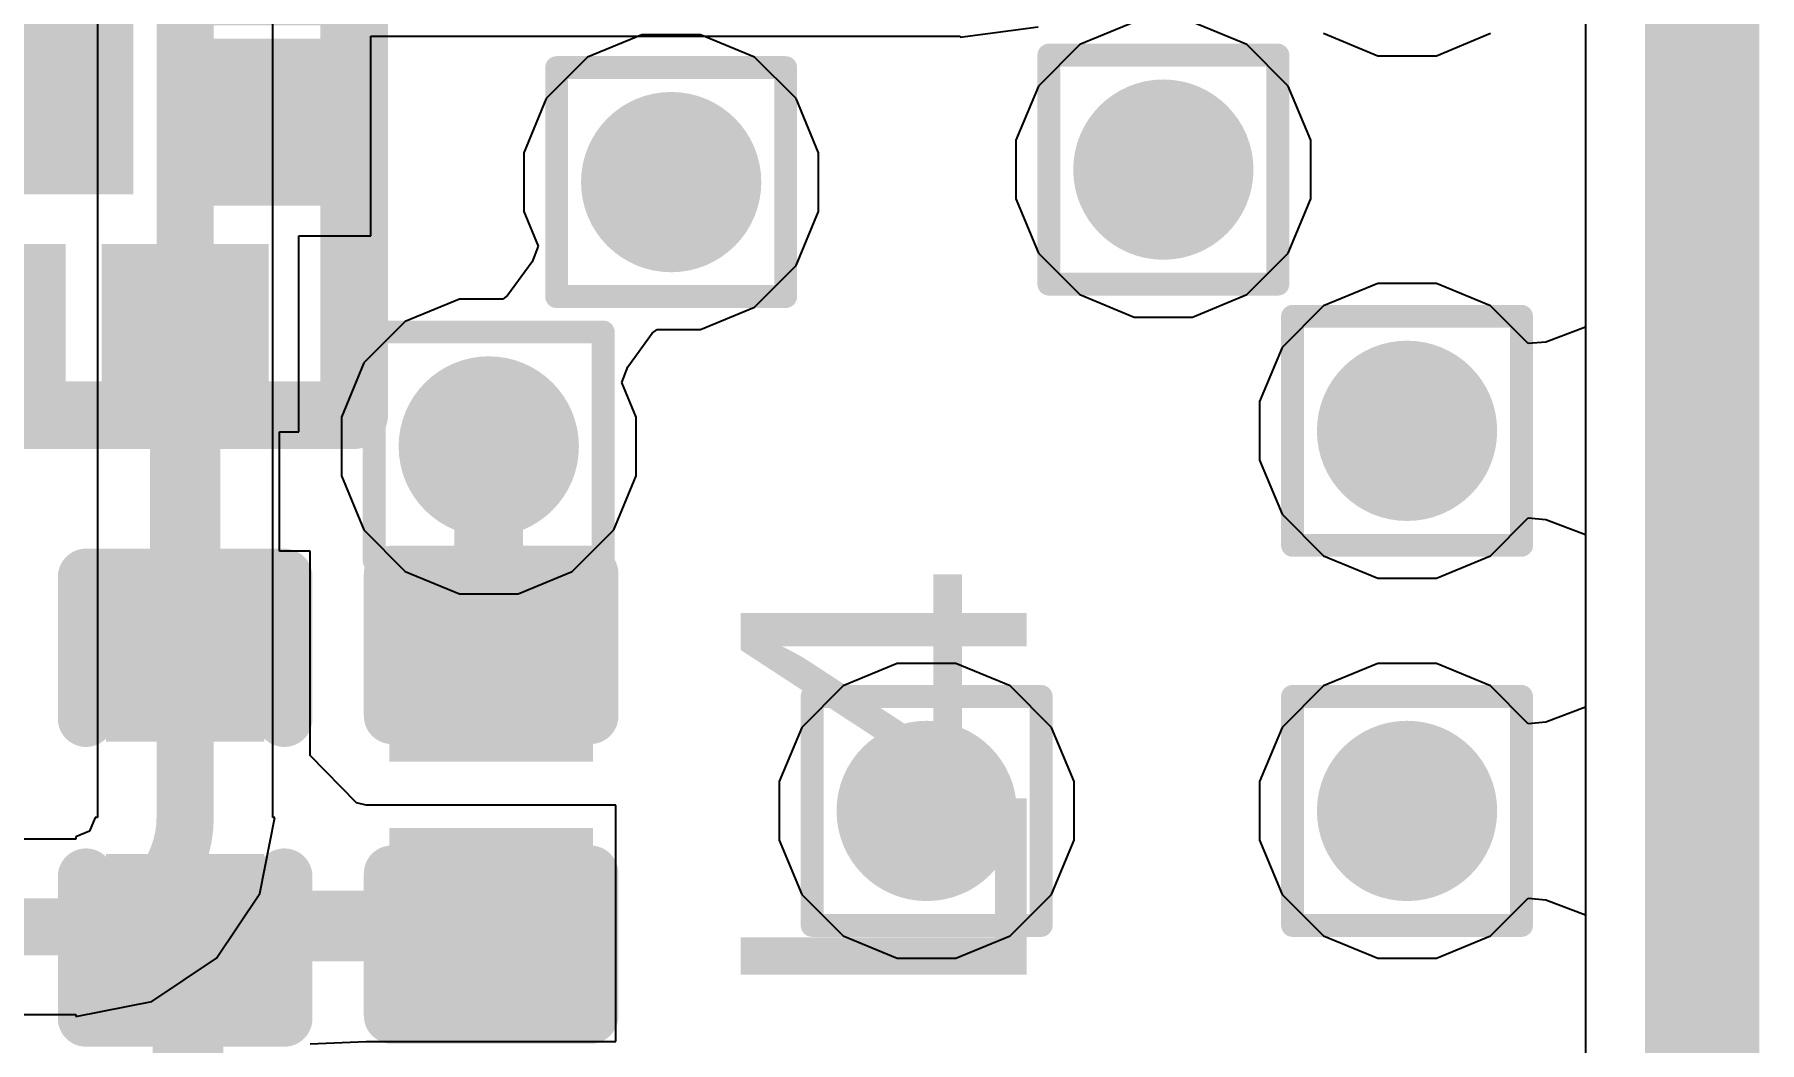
# Model space of a CAD drawing. Header units: inches. Extents: x -12 to 5355, y -7 to 5366.
# Drawn here: x 31.428 to 35.255, y 56.818 to 59.055 of the extents above; entities that cross this region are included whole.
import ezdxf

# ---------------------------------------------------------------- set-up
doc = ezdxf.new("R2010")
doc.units = ezdxf.units.IN
for name, color, linetype in [('Board Outline', 216, 'Continuous'), ('BOTTOM LAYER', 5, 'Continuous'), ('Drill Drawing', 1, 'Continuous'), ('GROUND1', 16, 'Continuous'), ('GROUND2', 156, 'Continuous'), ('POWER', 76, 'Continuous'), ('SIGNAL', 90, 'Continuous'), ('TOP LAYER', 1, 'Continuous'), ('Top Overlay', 2, 'Continuous'), ('Top Paste', 8, 'Continuous'), ('Top Solder', 216, 'Continuous'), ('Via Holes', 16, 'Continuous')]:
    doc.layers.add(name, color=color, linetype=linetype)
doc.styles.add('Arial', font='', dxfattribs={"height": 0.2})
doc.styles.get('Arial').set_extended_font_data('Arial')

# ---------------------------------------------------------------- blocks, each defined once
blk = doc.blocks.new('UFQFN40P200X200X65_HS_15N_86')
at = {"layer": 'TOP LAYER'}
for points in [[(-0.5249, 0.9599), (-0.2749, 0.9599), (-0.2749, 0.7299), (-0.5249, 0.7299)], [(-0.1249, 0.9599), (0.1251, 0.9599), (0.1251, 0.7299), (-0.1249, 0.7299)], [(0.2751, 0.9599), (0.5251, 0.9599), (0.5251, 0.7299), (0.2751, 0.7299)], [(-0.7299, 0.7999), (-0.7299, 0.5499), (-0.9599, 0.5499), (-0.9599, 0.7999)], [(0.9601, 0.7999), (0.9601, 0.5499), (0.7301, 0.5499), (0.7301, 0.7999)], [(-0.4999, 0.4999), (0.5001, 0.4999), (0.5001, -0.5001), (-0.4999, -0.5001)], [(-0.7299, 0.3499), (-0.7299, 0.0999), (-0.9599, 0.0999), (-0.9599, 0.3499)], [(0.9601, 0.3499), (0.9601, 0.0999), (0.7301, 0.0999), (0.7301, 0.3499)], [(-0.7299, -0.1001), (-0.7299, -0.3501), (-0.9599, -0.3501), (-0.9599, -0.1001)], [(0.9601, -0.1001), (0.9601, -0.3501), (0.7301, -0.3501), (0.7301, -0.1001)], [(-0.7299, -0.5501), (-0.7299, -0.8001), (-0.9599, -0.8001), (-0.9599, -0.5501)], [(0.9601, -0.5501), (0.9601, -0.8001), (0.7301, -0.8001), (0.7301, -0.5501)], [(-0.5249, -0.7301), (-0.2749, -0.7301), (-0.2749, -0.9601), (-0.5249, -0.9601)], [(-0.1249, -0.7301), (0.1251, -0.7301), (0.1251, -0.9601), (-0.1249, -0.9601)], [(0.2751, -0.7301), (0.5251, -0.7301), (0.5251, -0.9601), (0.2751, -0.9601)]]:
    blk.add_hatch(color=1, dxfattribs=at).paths.add_polyline_path(points)
at = {"layer": 'Top Paste'}
h = blk.add_hatch(color=8, dxfattribs=at)
edge = h.paths.add_edge_path()
edge.add_arc((-0.3899, 0.8449), 0.115, 270, 450)
edge.add_line((-0.3899, 0.9599), (-0.4099, 0.9599))
edge.add_arc((-0.4099, 0.8449), 0.115, 90, 270)
edge.add_line((-0.4099, 0.7299), (-0.3899, 0.7299))
h = blk.add_hatch(color=8, dxfattribs=at)
edge = h.paths.add_edge_path()
edge.add_arc((0.0101, 0.8449), 0.115, 270, 450)
edge.add_line((0.0101, 0.9599), (-0.0099, 0.9599))
edge.add_arc((-0.0099, 0.8449), 0.115, 90, 270)
edge.add_line((-0.0099, 0.7299), (0.0101, 0.7299))
h = blk.add_hatch(color=8, dxfattribs=at)
edge = h.paths.add_edge_path()
edge.add_arc((0.4101, 0.8449), 0.115, 270, 450)
edge.add_line((0.4101, 0.9599), (0.3901, 0.9599))
edge.add_arc((0.3901, 0.8449), 0.115, 90, 270)
edge.add_line((0.3901, 0.7299), (0.4101, 0.7299))
h = blk.add_hatch(color=8, dxfattribs=at)
edge = h.paths.add_edge_path()
edge.add_arc((-0.8449, 0.6649), 0.115, 180, 360)
edge.add_line((-0.7299, 0.6649), (-0.7299, 0.6849))
edge.add_arc((-0.8449, 0.6849), 0.115, 0, 180)
edge.add_line((-0.9599, 0.6849), (-0.9599, 0.6649))
h = blk.add_hatch(color=8, dxfattribs=at)
edge = h.paths.add_edge_path()
edge.add_arc((0.8451, 0.6649), 0.115, 180, 360)
edge.add_line((0.9601, 0.6649), (0.9601, 0.6849))
edge.add_arc((0.8451, 0.6849), 0.115, 0, 180)
edge.add_line((0.7301, 0.6849), (0.7301, 0.6649))
h = blk.add_hatch(color=8, dxfattribs=at)
edge = h.paths.add_edge_path()
edge.add_arc((0.2125, -0.2125), 0.2125, 270, 360)
edge.add_line((0.425, -0.2125), (0.425, 0.2125))
edge.add_arc((0.2125, 0.2125), 0.2125, 0, 90)
edge.add_line((0.2125, 0.425), (-0.2125, 0.425))
edge.add_arc((-0.2125, 0.2125), 0.2125, 90, 180)
edge.add_line((-0.425, 0.2125), (-0.425, -0.2125))
edge.add_arc((-0.2125, -0.2125), 0.2125, 180, 270)
edge.add_line((-0.2125, -0.425), (0.2125, -0.425))
h = blk.add_hatch(color=8, dxfattribs=at)
edge = h.paths.add_edge_path()
edge.add_arc((-0.8449, 0.2149), 0.115, 180, 360)
edge.add_line((-0.7299, 0.2149), (-0.7299, 0.2349))
edge.add_arc((-0.8449, 0.2349), 0.115, 0, 180)
edge.add_line((-0.9599, 0.2349), (-0.9599, 0.2149))
h = blk.add_hatch(color=8, dxfattribs=at)
edge = h.paths.add_edge_path()
edge.add_arc((0.8451, 0.2149), 0.115, 180, 360)
edge.add_line((0.9601, 0.2149), (0.9601, 0.2349))
edge.add_arc((0.8451, 0.2349), 0.115, 0, 180)
edge.add_line((0.7301, 0.2349), (0.7301, 0.2149))
h = blk.add_hatch(color=8, dxfattribs=at)
edge = h.paths.add_edge_path()
edge.add_arc((-0.8449, -0.2351), 0.115, 180, 360)
edge.add_line((-0.7299, -0.2351), (-0.7299, -0.2151))
edge.add_arc((-0.8449, -0.2151), 0.115, 0, 180)
edge.add_line((-0.9599, -0.2151), (-0.9599, -0.2351))
h = blk.add_hatch(color=8, dxfattribs=at)
edge = h.paths.add_edge_path()
edge.add_arc((0.8451, -0.2351), 0.115, 180, 360)
edge.add_line((0.9601, -0.2351), (0.9601, -0.2151))
edge.add_arc((0.8451, -0.2151), 0.115, 0, 180)
edge.add_line((0.7301, -0.2151), (0.7301, -0.2351))
h = blk.add_hatch(color=8, dxfattribs=at)
edge = h.paths.add_edge_path()
edge.add_arc((-0.8449, -0.6851), 0.115, 180, 360)
edge.add_line((-0.7299, -0.6851), (-0.7299, -0.6651))
edge.add_arc((-0.8449, -0.6651), 0.115, 0, 180)
edge.add_line((-0.9599, -0.6651), (-0.9599, -0.6851))
h = blk.add_hatch(color=8, dxfattribs=at)
edge = h.paths.add_edge_path()
edge.add_arc((0.8451, -0.6851), 0.115, 180, 360)
edge.add_line((0.9601, -0.6851), (0.9601, -0.6651))
edge.add_arc((0.8451, -0.6651), 0.115, 0, 180)
edge.add_line((0.7301, -0.6651), (0.7301, -0.6851))
h = blk.add_hatch(color=8, dxfattribs=at)
edge = h.paths.add_edge_path()
edge.add_arc((-0.3899, -0.8451), 0.115, 270, 450)
edge.add_line((-0.3899, -0.7301), (-0.4099, -0.7301))
edge.add_arc((-0.4099, -0.8451), 0.115, 90, 270)
edge.add_line((-0.4099, -0.9601), (-0.3899, -0.9601))
h = blk.add_hatch(color=8, dxfattribs=at)
edge = h.paths.add_edge_path()
edge.add_arc((0.0101, -0.8451), 0.115, 270, 450)
edge.add_line((0.0101, -0.7301), (-0.0099, -0.7301))
edge.add_arc((-0.0099, -0.8451), 0.115, 90, 270)
edge.add_line((-0.0099, -0.9601), (0.0101, -0.9601))
h = blk.add_hatch(color=8, dxfattribs=at)
edge = h.paths.add_edge_path()
edge.add_arc((0.4101, -0.8451), 0.115, 270, 450)
edge.add_line((0.4101, -0.7301), (0.3901, -0.7301))
edge.add_arc((0.3901, -0.8451), 0.115, 90, 270)
edge.add_line((0.3901, -0.9601), (0.4101, -0.9601))
at = {"layer": 'Top Solder'}
for points in [[(-0.5849, 1.0199), (-0.2149, 1.0199), (-0.2149, 0.6699), (-0.5849, 0.6699)], [(-0.1849, 1.0199), (0.1851, 1.0199), (0.1851, 0.6699), (-0.1849, 0.6699)], [(0.2151, 1.0199), (0.5851, 1.0199), (0.5851, 0.6699), (0.2151, 0.6699)], [(-0.6699, 0.8599), (-0.6699, 0.4899), (-1.0199, 0.4899), (-1.0199, 0.8599)], [(1.0201, 0.8599), (1.0201, 0.4899), (0.6701, 0.4899), (0.6701, 0.8599)], [(-0.5599, 0.5599), (0.5601, 0.5599), (0.5601, -0.5601), (-0.5599, -0.5601)], [(-0.6699, 0.4099), (-0.6699, 0.0399), (-1.0199, 0.0399), (-1.0199, 0.4099)], [(1.0201, 0.4099), (1.0201, 0.0399), (0.6701, 0.0399), (0.6701, 0.4099)], [(-0.6699, -0.0401), (-0.6699, -0.4101), (-1.0199, -0.4101), (-1.0199, -0.0401)], [(1.0201, -0.0401), (1.0201, -0.4101), (0.6701, -0.4101), (0.6701, -0.0401)], [(-0.6699, -0.4901), (-0.6699, -0.8601), (-1.0199, -0.8601), (-1.0199, -0.4901)], [(1.0201, -0.4901), (1.0201, -0.8601), (0.6701, -0.8601), (0.6701, -0.4901)], [(-0.5849, -0.6701), (-0.2149, -0.6701), (-0.2149, -1.0201), (-0.5849, -1.0201)], [(-0.1849, -0.6701), (0.1851, -0.6701), (0.1851, -1.0201), (-0.1849, -1.0201)], [(0.2151, -0.6701), (0.5851, -0.6701), (0.5851, -1.0201), (0.2151, -1.0201)]]:
    blk.add_hatch(color=216, dxfattribs=at).paths.add_polyline_path(points)
at = {"layer": 'Top Overlay'}
for points in [[(-1.2249, 1.2999, 0.2, 0.2, 1), (-1.3749, 1.2999, 0.2, 0.2, 1)], [(-1.4249, 1.2999, 0.1, 0.1, 1), (-1.3249, 1.2999, 0.1, 0.1, 1)], [(-1.2749, 1.2999, 0.1, 0.1, 1), (-1.1749, 1.2999, 0.1, 0.1, 1)], [(-1.0874, 1.05, 0.075, 0.075, 1), (-1.0124, 1.05, 0.075, 0.075, 1)], [(-1.0874, 1.0499, 0.075, 0.075, 1), (-1.0124, 1.0499, 0.075, 0.075, 1)], [(1.0126, 1.0499, 0.075, 0.075, 1), (1.0876, 1.0499, 0.075, 0.075, 1)], [(1.0126, 1.0499, 0.075, 0.075, 1), (1.0876, 1.0499, 0.075, 0.075, 1)], [(-1.0874, -1.0501, 0.075, 0.075, 1), (-1.0124, -1.0501, 0.075, 0.075, 1)], [(-1.0874, -1.0501, 0.075, 0.075, 1), (-1.0124, -1.0501, 0.075, 0.075, 1)], [(1.0126, -1.0501, 0.075, 0.075, 1), (1.0876, -1.0501, 0.075, 0.075, 1)], [(1.0126, -1.0501, 0.075, 0.075, 1), (1.0876, -1.0501, 0.075, 0.075, 1)]]:
    blk.add_lwpolyline(points, format="xyseb", close=True, dxfattribs=at)
for points in [[(-1.0499, -1.0501, 0.15, 0.15, 0), (-1.0499, 1.05, 0.15, 0.15, 0)], [(1.0501, 1.0499, 0.15, 0.15, 0), (-1.0499, 1.0499, 0.15, 0.15, 0)], [(1.0501, -1.0501, 0.15, 0.15, 0), (1.0501, 1.0499, 0.15, 0.15, 0)], [(1.0501, -1.0501, 0.15, 0.15, 0), (-1.0499, -1.0501, 0.15, 0.15, 0)]]:
    blk.add_lwpolyline(points, format="xyseb", dxfattribs=at)
blk = doc.blocks.new('INDC0603X03L_C_113')
at = {"layer": 'TOP LAYER'}
for points in [[(-0.4199, -0.1499), (-0.4199, 0.1501), (-0.1499, 0.1501), (-0.1499, -0.1499)], [(0.1501, -0.1499), (0.1501, 0.1501), (0.4201, 0.1501), (0.4201, -0.1499)]]:
    blk.add_hatch(color=1, dxfattribs=at).paths.add_polyline_path(points)
at = {"layer": 'Top Paste'}
for points in [[(-0.4199, -0.1499), (-0.4199, 0.1501), (-0.1499, 0.1501), (-0.1499, -0.1499)], [(0.1501, -0.1499), (0.1501, 0.1501), (0.4201, 0.1501), (0.4201, -0.1499)]]:
    blk.add_hatch(color=8, dxfattribs=at).paths.add_polyline_path(points)
at = {"layer": 'Top Solder'}
for points in [[(-0.4961, -0.2261), (-0.4961, 0.2263), (-0.0737, 0.2263), (-0.0737, -0.2261)], [(0.0739, -0.2261), (0.0739, 0.2263), (0.4963, 0.2263), (0.4963, -0.2261)]]:
    blk.add_hatch(color=216, dxfattribs=at).paths.add_polyline_path(points)
at = {"layer": 'Top Overlay'}
for points in [[(-0.1749, 0.2201, 0.125, 0.125, 0), (-0.4899, 0.2201, 0.125, 0.125, 0)], [(-0.4899, -0.2199, 0.125, 0.125, 0), (-0.4899, 0.2201, 0.125, 0.125, 0)], [(0.4901, 0.2201, 0.125, 0.125, 0), (0.1751, 0.2201, 0.125, 0.125, 0)], [(0.4901, -0.2199, 0.125, 0.125, 0), (0.4901, 0.2201, 0.125, 0.125, 0)], [(-0.1749, -0.2199, 0.125, 0.125, 0), (-0.4899, -0.2199, 0.125, 0.125, 0)], [(0.4901, -0.2199, 0.125, 0.125, 0), (0.1751, -0.2199, 0.125, 0.125, 0)]]:
    blk.add_lwpolyline(points, format="xyseb", dxfattribs=at)
for points in [[(-0.5212, 0.2201, 0.0625, 0.0625, 1), (-0.4587, 0.2201, 0.0625, 0.0625, 1)], [(-0.5212, 0.2201, 0.0625, 0.0625, 1), (-0.4587, 0.2201, 0.0625, 0.0625, 1)], [(-0.2062, 0.2201, 0.0625, 0.0625, 1), (-0.1437, 0.2201, 0.0625, 0.0625, 1)], [(0.1438, 0.2201, 0.0625, 0.0625, 1), (0.2063, 0.2201, 0.0625, 0.0625, 1)], [(0.4588, 0.2201, 0.0625, 0.0625, 1), (0.5213, 0.2201, 0.0625, 0.0625, 1)], [(0.4588, 0.2201, 0.0625, 0.0625, 1), (0.5213, 0.2201, 0.0625, 0.0625, 1)], [(-0.5212, -0.2199, 0.0625, 0.0625, 1), (-0.4587, -0.2199, 0.0625, 0.0625, 1)], [(-0.5212, -0.2199, 0.0625, 0.0625, 1), (-0.4587, -0.2199, 0.0625, 0.0625, 1)], [(-0.2062, -0.2199, 0.0625, 0.0625, 1), (-0.1437, -0.2199, 0.0625, 0.0625, 1)], [(0.1438, -0.2199, 0.0625, 0.0625, 1), (0.2063, -0.2199, 0.0625, 0.0625, 1)], [(0.4588, -0.2199, 0.0625, 0.0625, 1), (0.5213, -0.2199, 0.0625, 0.0625, 1)], [(0.4588, -0.2199, 0.0625, 0.0625, 1), (0.5213, -0.2199, 0.0625, 0.0625, 1)]]:
    blk.add_lwpolyline(points, format="xyseb", close=True, dxfattribs=at)
blk = doc.blocks.new('CAPC0603X03L_C_142')
at = {"layer": 'TOP LAYER'}
for points in [[(-0.42, -0.15), (-0.42, 0.15), (-0.15, 0.15), (-0.15, -0.15)], [(0.15, -0.15), (0.15, 0.15), (0.42, 0.15), (0.42, -0.15)]]:
    blk.add_hatch(color=1, dxfattribs=at).paths.add_polyline_path(points)
at = {"layer": 'Top Paste'}
for points in [[(-0.42, -0.15), (-0.42, 0.15), (-0.15, 0.15), (-0.15, -0.15)], [(0.15, -0.15), (0.15, 0.15), (0.42, 0.15), (0.42, -0.15)]]:
    blk.add_hatch(color=8, dxfattribs=at).paths.add_polyline_path(points)
at = {"layer": 'Top Solder'}
for points in [[(-0.4454, -0.1754), (-0.4454, 0.1754), (-0.1246, 0.1754), (-0.1246, -0.1754)], [(0.1246, -0.1754), (0.1246, 0.1754), (0.4454, 0.1754), (0.4454, -0.1754)]]:
    blk.add_hatch(color=216, dxfattribs=at).paths.add_polyline_path(points)
at = {"layer": 'Top Overlay'}
for points in [[(-0.175, 0.22, 0.125, 0.125, 0), (-0.49, 0.22, 0.125, 0.125, 0)], [(-0.49, -0.22, 0.125, 0.125, 0), (-0.49, 0.22, 0.125, 0.125, 0)], [(0.49, 0.22, 0.125, 0.125, 0), (0.175, 0.22, 0.125, 0.125, 0)], [(0.49, -0.22, 0.125, 0.125, 0), (0.49, 0.22, 0.125, 0.125, 0)], [(-0.175, -0.22, 0.125, 0.125, 0), (-0.49, -0.22, 0.125, 0.125, 0)], [(0.49, -0.22, 0.125, 0.125, 0), (0.175, -0.22, 0.125, 0.125, 0)]]:
    blk.add_lwpolyline(points, format="xyseb", dxfattribs=at)
for points in [[(-0.5212, 0.22, 0.0625, 0.0625, 1), (-0.4587, 0.22, 0.0625, 0.0625, 1)], [(-0.5212, 0.22, 0.0625, 0.0625, 1), (-0.4587, 0.22, 0.0625, 0.0625, 1)], [(-0.2063, 0.22, 0.0625, 0.0625, 1), (-0.1438, 0.22, 0.0625, 0.0625, 1)], [(0.1438, 0.22, 0.0625, 0.0625, 1), (0.2063, 0.22, 0.0625, 0.0625, 1)], [(0.4587, 0.22, 0.0625, 0.0625, 1), (0.5212, 0.22, 0.0625, 0.0625, 1)], [(0.4587, 0.22, 0.0625, 0.0625, 1), (0.5212, 0.22, 0.0625, 0.0625, 1)], [(-0.5212, -0.22, 0.0625, 0.0625, 1), (-0.4587, -0.22, 0.0625, 0.0625, 1)], [(-0.5212, -0.22, 0.0625, 0.0625, 1), (-0.4587, -0.22, 0.0625, 0.0625, 1)], [(-0.2063, -0.22, 0.0625, 0.0625, 1), (-0.1438, -0.22, 0.0625, 0.0625, 1)], [(0.1438, -0.22, 0.0625, 0.0625, 1), (0.2063, -0.22, 0.0625, 0.0625, 1)], [(0.4587, -0.22, 0.0625, 0.0625, 1), (0.5212, -0.22, 0.0625, 0.0625, 1)], [(0.4587, -0.22, 0.0625, 0.0625, 1), (0.5212, -0.22, 0.0625, 0.0625, 1)]]:
    blk.add_lwpolyline(points, format="xyseb", close=True, dxfattribs=at)

msp = doc.modelspace()

# ---------------------------------------------------------------- hatches: boundary and pattern name
at = {"layer": 'BOTTOM LAYER'}
h = msp.add_hatch(color=5, dxfattribs=at)
edge = h.paths.add_edge_path()
edge.add_arc((33.9325, 58.7548), 0.2, 0, 360)
h = msp.add_hatch(color=5, dxfattribs=at)
edge = h.paths.add_edge_path()
edge.add_arc((32.8405, 58.7271), 0.2, 0, 360)
h = msp.add_hatch(color=5, dxfattribs=at)
edge = h.paths.add_edge_path()
edge.add_arc((34.4732, 58.1753), 0.2, 0, 360)
h = msp.add_hatch(color=5, dxfattribs=at)
edge = h.paths.add_edge_path()
edge.add_arc((32.4358, 58.1406), 0.2, 0, 360)
h = msp.add_hatch(color=5, dxfattribs=at)
edge = h.paths.add_edge_path()
edge.add_arc((33.4074, 57.332), 0.2, 0, 360)
h = msp.add_hatch(color=5, dxfattribs=at)
edge = h.paths.add_edge_path()
edge.add_arc((34.4732, 57.332), 0.2, 0, 360)
at = {"layer": 'GROUND1'}
h = msp.add_hatch(color=16, dxfattribs=at)
edge = h.paths.add_edge_path()
edge.add_arc((33.9325, 58.7548), 0.2, 0, 360)
h = msp.add_hatch(color=16, dxfattribs=at)
edge = h.paths.add_edge_path()
edge.add_arc((32.8405, 58.7271), 0.2, 0, 360)
h = msp.add_hatch(color=16, dxfattribs=at)
edge = h.paths.add_edge_path()
edge.add_arc((34.4732, 58.1753), 0.2, 0, 360)
h = msp.add_hatch(color=16, dxfattribs=at)
edge = h.paths.add_edge_path()
edge.add_arc((32.4358, 58.1406), 0.2, 0, 360)
h = msp.add_hatch(color=16, dxfattribs=at)
edge = h.paths.add_edge_path()
edge.add_arc((33.4074, 57.332), 0.2, 0, 360)
h = msp.add_hatch(color=16, dxfattribs=at)
edge = h.paths.add_edge_path()
edge.add_arc((34.4732, 57.332), 0.2, 0, 360)
at = {"layer": 'GROUND2'}
h = msp.add_hatch(color=156, dxfattribs=at)
edge = h.paths.add_edge_path()
edge.add_arc((33.9325, 58.7548), 0.2, 0, 360)
h = msp.add_hatch(color=156, dxfattribs=at)
edge = h.paths.add_edge_path()
edge.add_arc((32.8405, 58.7271), 0.2, 0, 360)
h = msp.add_hatch(color=156, dxfattribs=at)
edge = h.paths.add_edge_path()
edge.add_arc((34.4732, 58.1753), 0.2, 0, 360)
h = msp.add_hatch(color=156, dxfattribs=at)
edge = h.paths.add_edge_path()
edge.add_arc((32.4358, 58.1406), 0.2, 0, 360)
h = msp.add_hatch(color=156, dxfattribs=at)
edge = h.paths.add_edge_path()
edge.add_arc((33.4074, 57.332), 0.2, 0, 360)
h = msp.add_hatch(color=156, dxfattribs=at)
edge = h.paths.add_edge_path()
edge.add_arc((34.4732, 57.332), 0.2, 0, 360)
at = {"layer": 'POWER'}
h = msp.add_hatch(color=76, dxfattribs=at)
edge = h.paths.add_edge_path()
edge.add_arc((33.9325, 58.7548), 0.2, 0, 360)
h = msp.add_hatch(color=76, dxfattribs=at)
edge = h.paths.add_edge_path()
edge.add_arc((32.8405, 58.7271), 0.2, 0, 360)
h = msp.add_hatch(color=76, dxfattribs=at)
edge = h.paths.add_edge_path()
edge.add_arc((34.4732, 58.1753), 0.2, 0, 360)
h = msp.add_hatch(color=76, dxfattribs=at)
edge = h.paths.add_edge_path()
edge.add_arc((32.4358, 58.1406), 0.2, 0, 360)
h = msp.add_hatch(color=76, dxfattribs=at)
edge = h.paths.add_edge_path()
edge.add_arc((33.4074, 57.332), 0.2, 0, 360)
h = msp.add_hatch(color=76, dxfattribs=at)
edge = h.paths.add_edge_path()
edge.add_arc((34.4732, 57.332), 0.2, 0, 360)
at = {"layer": 'SIGNAL'}
h = msp.add_hatch(color=90, dxfattribs=at)
edge = h.paths.add_edge_path()
edge.add_arc((33.9325, 58.7548), 0.2, 0, 360)
h = msp.add_hatch(color=90, dxfattribs=at)
edge = h.paths.add_edge_path()
edge.add_arc((32.8405, 58.7271), 0.2, 0, 360)
h = msp.add_hatch(color=90, dxfattribs=at)
edge = h.paths.add_edge_path()
edge.add_arc((34.4732, 58.1753), 0.2, 0, 360)
h = msp.add_hatch(color=90, dxfattribs=at)
edge = h.paths.add_edge_path()
edge.add_arc((32.4358, 58.1406), 0.2, 0, 360)
h = msp.add_hatch(color=90, dxfattribs=at)
edge = h.paths.add_edge_path()
edge.add_arc((33.4074, 57.332), 0.2, 0, 360)
h = msp.add_hatch(color=90, dxfattribs=at)
edge = h.paths.add_edge_path()
edge.add_arc((34.4732, 57.332), 0.2, 0, 360)
at = {"layer": 'TOP LAYER'}
h = msp.add_hatch(color=1, dxfattribs=at)
edge = h.paths.add_edge_path()
edge.add_arc((33.9325, 58.7548), 0.2, 0, 360)
h = msp.add_hatch(color=1, dxfattribs=at)
edge = h.paths.add_edge_path()
edge.add_arc((32.8405, 58.7271), 0.2, 0, 360)
h = msp.add_hatch(color=1, dxfattribs=at)
edge = h.paths.add_edge_path()
edge.add_arc((34.4732, 58.1753), 0.2, 0, 360)
h = msp.add_hatch(color=1, dxfattribs=at)
edge = h.paths.add_edge_path()
edge.add_arc((32.4358, 58.1406), 0.2, 0, 360)
h = msp.add_hatch(color=1, dxfattribs=at)
edge = h.paths.add_edge_path()
edge.add_arc((33.4074, 57.332), 0.2, 0, 360)
h = msp.add_hatch(color=1, dxfattribs=at)
edge = h.paths.add_edge_path()
edge.add_arc((34.4732, 57.332), 0.2, 0, 360)
at = {"layer": 'Via Holes'}
h = msp.add_hatch(color=7, dxfattribs=at)
edge = h.paths.add_edge_path()
edge.add_arc((32.8405, 58.7271), 0.1, 0, 360)
h = msp.add_hatch(color=7, dxfattribs=at)
edge = h.paths.add_edge_path()
edge.add_arc((33.9325, 58.7548), 0.1, 0, 360)
h = msp.add_hatch(color=7, dxfattribs=at)
edge = h.paths.add_edge_path()
edge.add_arc((34.4732, 58.1753), 0.1, 0, 360)
h = msp.add_hatch(color=7, dxfattribs=at)
edge = h.paths.add_edge_path()
edge.add_arc((32.4358, 58.1406), 0.1, 0, 360)
h = msp.add_hatch(color=7, dxfattribs=at)
edge = h.paths.add_edge_path()
edge.add_arc((33.4074, 57.332), 0.1, 0, 360)
h = msp.add_hatch(color=7, dxfattribs=at)
edge = h.paths.add_edge_path()
edge.add_arc((34.4732, 57.332), 0.1, 0, 360)

# ---------------------------------------------------------------- linework, layer by layer
at = {"layer": 'Board Outline'}
msp.add_lwpolyline([(35.1282, 75.0062, 0.254, 0.254, 0), (35.1282, 0, 0.254, 0.254, 0)], format="xyseb", dxfattribs=at)
at = {"layer": 'BOTTOM LAYER'}
msp.add_line((34.8692, 62.357), (34.8692, 53.9486), dxfattribs=at)
at = {"layer": 'Drill Drawing'}
for points in [[(33.6785, 59.0088, 0.0508, 0.0508, 0), (34.1865, 59.0088, 0.0508, 0.0508, 0)], [(33.6785, 58.5008, 0.0508, 0.0508, 0), (33.6785, 59.0088, 0.0508, 0.0508, 0)], [(34.1865, 58.5008, 0.0508, 0.0508, 0), (34.1865, 59.0088, 0.0508, 0.0508, 0)], [(32.5865, 58.9811, 0.0508, 0.0508, 0), (33.0945, 58.9811, 0.0508, 0.0508, 0)], [(32.5865, 58.4731, 0.0508, 0.0508, 0), (32.5865, 58.9811, 0.0508, 0.0508, 0)], [(33.0945, 58.4731, 0.0508, 0.0508, 0), (33.0945, 58.9811, 0.0508, 0.0508, 0)], [(33.6785, 58.5008, 0.0508, 0.0508, 0), (34.1865, 58.5008, 0.0508, 0.0508, 0)], [(32.5865, 58.4731, 0.0508, 0.0508, 0), (33.0945, 58.4731, 0.0508, 0.0508, 0)], [(34.2192, 58.4293, 0.0508, 0.0508, 0), (34.7272, 58.4293, 0.0508, 0.0508, 0)], [(34.2192, 57.9213, 0.0508, 0.0508, 0), (34.2192, 58.4293, 0.0508, 0.0508, 0)], [(34.7272, 57.9213, 0.0508, 0.0508, 0), (34.7272, 58.4293, 0.0508, 0.0508, 0)], [(32.1818, 58.3946, 0.0508, 0.0508, 0), (32.6898, 58.3946, 0.0508, 0.0508, 0)], [(32.1818, 57.8866, 0.0508, 0.0508, 0), (32.1818, 58.3946, 0.0508, 0.0508, 0)], [(32.6898, 57.8866, 0.0508, 0.0508, 0), (32.6898, 58.3946, 0.0508, 0.0508, 0)], [(34.2192, 57.9213, 0.0508, 0.0508, 0), (34.7272, 57.9213, 0.0508, 0.0508, 0)], [(32.1818, 57.8866, 0.0508, 0.0508, 0), (32.6898, 57.8866, 0.0508, 0.0508, 0)], [(33.1534, 57.586, 0.0508, 0.0508, 0), (33.6613, 57.586, 0.0508, 0.0508, 0)], [(33.1534, 57.078, 0.0508, 0.0508, 0), (33.1534, 57.586, 0.0508, 0.0508, 0)], [(33.6613, 57.078, 0.0508, 0.0508, 0), (33.6613, 57.586, 0.0508, 0.0508, 0)], [(34.2192, 57.586, 0.0508, 0.0508, 0), (34.7272, 57.586, 0.0508, 0.0508, 0)], [(34.2192, 57.078, 0.0508, 0.0508, 0), (34.2192, 57.586, 0.0508, 0.0508, 0)], [(34.7272, 57.078, 0.0508, 0.0508, 0), (34.7272, 57.586, 0.0508, 0.0508, 0)], [(33.1534, 57.078, 0.0508, 0.0508, 0), (33.6613, 57.078, 0.0508, 0.0508, 0)], [(34.2192, 57.078, 0.0508, 0.0508, 0), (34.7272, 57.078, 0.0508, 0.0508, 0)]]:
    msp.add_lwpolyline(points, format="xyseb", dxfattribs=at)
for points in [[(33.6658, 59.0088, 0.0254, 0.0254, 1), (33.6912, 59.0088, 0.0254, 0.0254, 1)], [(33.6658, 59.0088, 0.0254, 0.0254, 1), (33.6912, 59.0088, 0.0254, 0.0254, 1)], [(34.1738, 59.0088, 0.0254, 0.0254, 1), (34.1992, 59.0088, 0.0254, 0.0254, 1)], [(34.1738, 59.0088, 0.0254, 0.0254, 1), (34.1992, 59.0088, 0.0254, 0.0254, 1)], [(32.5738, 58.9811, 0.0254, 0.0254, 1), (32.5992, 58.9811, 0.0254, 0.0254, 1)], [(32.5738, 58.9811, 0.0254, 0.0254, 1), (32.5992, 58.9811, 0.0254, 0.0254, 1)], [(33.0818, 58.9811, 0.0254, 0.0254, 1), (33.1072, 58.9811, 0.0254, 0.0254, 1)], [(33.0818, 58.9811, 0.0254, 0.0254, 1), (33.1072, 58.9811, 0.0254, 0.0254, 1)], [(33.6658, 58.5008, 0.0254, 0.0254, 1), (33.6912, 58.5008, 0.0254, 0.0254, 1)], [(33.6658, 58.5008, 0.0254, 0.0254, 1), (33.6912, 58.5008, 0.0254, 0.0254, 1)], [(34.1738, 58.5008, 0.0254, 0.0254, 1), (34.1992, 58.5008, 0.0254, 0.0254, 1)], [(34.1738, 58.5008, 0.0254, 0.0254, 1), (34.1992, 58.5008, 0.0254, 0.0254, 1)], [(32.5738, 58.4731, 0.0254, 0.0254, 1), (32.5992, 58.4731, 0.0254, 0.0254, 1)], [(32.5738, 58.4731, 0.0254, 0.0254, 1), (32.5992, 58.4731, 0.0254, 0.0254, 1)], [(33.0818, 58.4731, 0.0254, 0.0254, 1), (33.1072, 58.4731, 0.0254, 0.0254, 1)], [(33.0818, 58.4731, 0.0254, 0.0254, 1), (33.1072, 58.4731, 0.0254, 0.0254, 1)], [(34.2065, 58.4293, 0.0254, 0.0254, 1), (34.2319, 58.4293, 0.0254, 0.0254, 1)], [(34.2065, 58.4293, 0.0254, 0.0254, 1), (34.2319, 58.4293, 0.0254, 0.0254, 1)], [(34.7145, 58.4293, 0.0254, 0.0254, 1), (34.7399, 58.4293, 0.0254, 0.0254, 1)], [(34.7145, 58.4293, 0.0254, 0.0254, 1), (34.7399, 58.4293, 0.0254, 0.0254, 1)], [(32.1691, 58.3946, 0.0254, 0.0254, 1), (32.1945, 58.3946, 0.0254, 0.0254, 1)], [(32.1691, 58.3946, 0.0254, 0.0254, 1), (32.1945, 58.3946, 0.0254, 0.0254, 1)], [(32.6771, 58.3946, 0.0254, 0.0254, 1), (32.7025, 58.3946, 0.0254, 0.0254, 1)], [(32.6771, 58.3946, 0.0254, 0.0254, 1), (32.7025, 58.3946, 0.0254, 0.0254, 1)], [(34.2065, 57.9213, 0.0254, 0.0254, 1), (34.2319, 57.9213, 0.0254, 0.0254, 1)], [(34.2065, 57.9213, 0.0254, 0.0254, 1), (34.2319, 57.9213, 0.0254, 0.0254, 1)], [(34.7145, 57.9213, 0.0254, 0.0254, 1), (34.7399, 57.9213, 0.0254, 0.0254, 1)], [(34.7145, 57.9213, 0.0254, 0.0254, 1), (34.7399, 57.9213, 0.0254, 0.0254, 1)], [(32.1691, 57.8866, 0.0254, 0.0254, 1), (32.1945, 57.8866, 0.0254, 0.0254, 1)], [(32.1691, 57.8866, 0.0254, 0.0254, 1), (32.1945, 57.8866, 0.0254, 0.0254, 1)], [(32.6771, 57.8866, 0.0254, 0.0254, 1), (32.7025, 57.8866, 0.0254, 0.0254, 1)], [(32.6771, 57.8866, 0.0254, 0.0254, 1), (32.7025, 57.8866, 0.0254, 0.0254, 1)], [(33.1407, 57.586, 0.0254, 0.0254, 1), (33.166, 57.586, 0.0254, 0.0254, 1)], [(33.1407, 57.586, 0.0254, 0.0254, 1), (33.166, 57.586, 0.0254, 0.0254, 1)], [(33.6487, 57.586, 0.0254, 0.0254, 1), (33.6741, 57.586, 0.0254, 0.0254, 1)], [(33.6487, 57.586, 0.0254, 0.0254, 1), (33.6741, 57.586, 0.0254, 0.0254, 1)], [(34.2065, 57.586, 0.0254, 0.0254, 1), (34.2319, 57.586, 0.0254, 0.0254, 1)], [(34.2065, 57.586, 0.0254, 0.0254, 1), (34.2319, 57.586, 0.0254, 0.0254, 1)], [(34.7145, 57.586, 0.0254, 0.0254, 1), (34.7399, 57.586, 0.0254, 0.0254, 1)], [(34.7145, 57.586, 0.0254, 0.0254, 1), (34.7399, 57.586, 0.0254, 0.0254, 1)], [(33.1407, 57.078, 0.0254, 0.0254, 1), (33.166, 57.078, 0.0254, 0.0254, 1)], [(33.1407, 57.078, 0.0254, 0.0254, 1), (33.166, 57.078, 0.0254, 0.0254, 1)], [(33.6487, 57.078, 0.0254, 0.0254, 1), (33.6741, 57.078, 0.0254, 0.0254, 1)], [(33.6487, 57.078, 0.0254, 0.0254, 1), (33.6741, 57.078, 0.0254, 0.0254, 1)], [(34.2065, 57.078, 0.0254, 0.0254, 1), (34.2319, 57.078, 0.0254, 0.0254, 1)], [(34.2065, 57.078, 0.0254, 0.0254, 1), (34.2319, 57.078, 0.0254, 0.0254, 1)], [(34.7145, 57.078, 0.0254, 0.0254, 1), (34.7399, 57.078, 0.0254, 0.0254, 1)], [(34.7145, 57.078, 0.0254, 0.0254, 1), (34.7399, 57.078, 0.0254, 0.0254, 1)]]:
    msp.add_lwpolyline(points, format="xyseb", close=True, dxfattribs=at)
at = {"layer": 'GROUND1'}
msp.add_line((34.8692, 62.357), (34.8692, 53.9486), dxfattribs=at)
at = {"layer": 'GROUND2'}
msp.add_line((34.8692, 62.357), (34.8692, 53.9435), dxfattribs=at)
at = {"layer": 'POWER'}
for p, q in [((34.8692, 59.1042), (34.8692, 58.4055)), ((33.8674, 59.0818), (33.7472, 59.0321)), ((34.1177, 59.0321), (33.9975, 59.0818)), ((34.2879, 59.0572), (34.4081, 59.0074)), ((34.5382, 59.0074), (34.6584, 59.0572)), ((32.7754, 59.0541), (32.6552, 59.0043)), ((32.9055, 59.0541), (32.7754, 59.0541)), ((33.0257, 59.0043), (32.9055, 59.0541)), ((33.7472, 59.0321), (33.6553, 58.9401)), ((34.2097, 58.9401), (34.1177, 59.0321)), ((32.6552, 59.0043), (32.5633, 58.9124)), ((33.1177, 58.9124), (33.0257, 59.0043)), ((34.4081, 59.0074), (34.5382, 59.0074)), ((32.5633, 58.9124), (32.5135, 58.7922)), ((33.1675, 58.7922), (33.1177, 58.9124)), ((33.6553, 58.9401), (33.6055, 58.8199)), ((34.2595, 58.8199), (34.2097, 58.9401)), ((32.5135, 58.7922), (32.5135, 58.6621)), ((33.1675, 58.6621), (33.1675, 58.7922)), ((33.6055, 58.8199), (33.6055, 58.6898)), ((34.2595, 58.6898), (34.2595, 58.8199)), ((33.6055, 58.6898), (33.6553, 58.5696)), ((34.2097, 58.5696), (34.2595, 58.6898)), ((32.5135, 58.6621), (32.5454, 58.5849)), ((33.1177, 58.5419), (33.1675, 58.6621)), ((32.5454, 58.5849), (32.5323, 58.5504)), ((33.6553, 58.5696), (33.7472, 58.4776)), ((34.1177, 58.4776), (34.2097, 58.5696)), ((32.5323, 58.5504), (32.4776, 58.4758)), ((33.0257, 58.4499), (33.1177, 58.5419)), ((34.4081, 58.5023), (34.2879, 58.4525)), ((34.5382, 58.5023), (34.4081, 58.5023)), ((34.6584, 58.4525), (34.5382, 58.5023)), ((32.3708, 58.4676), (32.2506, 58.4178)), ((32.467, 58.4676), (32.3708, 58.4676)), ((32.4776, 58.4758), (32.467, 58.4676)), ((32.9055, 58.4001), (33.0257, 58.4499)), ((33.7472, 58.4776), (33.8674, 58.4278)), ((33.9975, 58.4278), (34.1177, 58.4776)), ((34.2879, 58.4525), (34.196, 58.3605)), ((34.7422, 58.3687), (34.6584, 58.4525)), ((32.2506, 58.4178), (32.1586, 58.3258)), ((33.8674, 58.4278), (33.9975, 58.4278)), ((34.8692, 58.4055), (34.7813, 58.3722)), ((32.744, 58.3173), (32.7987, 58.392)), ((32.7987, 58.392), (32.8092, 58.4001)), ((32.8092, 58.4001), (32.9055, 58.4001)), ((34.7813, 58.3722), (34.7422, 58.3687)), ((34.196, 58.3605), (34.1462, 58.2403)), ((32.1586, 58.3258), (32.1088, 58.2056)), ((32.7308, 58.2828), (32.744, 58.3173)), ((32.7628, 58.2056), (32.7308, 58.2828)), ((34.1462, 58.2403), (34.1462, 58.1103)), ((32.1088, 58.2056), (32.1088, 58.0756)), ((32.7628, 58.0756), (32.7628, 58.2056)), ((34.1462, 58.1103), (34.196, 57.9901)), ((32.1088, 58.0756), (32.1586, 57.9554)), ((32.713, 57.9554), (32.7628, 58.0756)), ((34.196, 57.9901), (34.2879, 57.8981)), ((32.1586, 57.9554), (32.2506, 57.8634)), ((32.621, 57.8634), (32.713, 57.9554)), ((34.6584, 57.8981), (34.7422, 57.9819)), ((34.7422, 57.9819), (34.7813, 57.9784)), ((34.7813, 57.9784), (34.8692, 57.9451)), ((34.8692, 57.9451), (34.8692, 57.5622)), ((34.2879, 57.8981), (34.4081, 57.8483)), ((34.5382, 57.8483), (34.6584, 57.8981)), ((32.2506, 57.8634), (32.3708, 57.8136)), ((32.5008, 57.8136), (32.621, 57.8634)), ((34.4081, 57.8483), (34.5382, 57.8483)), ((32.3708, 57.8136), (32.5008, 57.8136)), ((33.3423, 57.659), (33.2221, 57.6092)), ((33.4724, 57.659), (33.3423, 57.659)), ((33.5926, 57.6092), (33.4724, 57.659)), ((34.4081, 57.659), (34.2879, 57.6092)), ((34.5382, 57.659), (34.4081, 57.659)), ((34.6584, 57.6092), (34.5382, 57.659)), ((33.2221, 57.6092), (33.1301, 57.5172)), ((33.6846, 57.5172), (33.5926, 57.6092)), ((34.2879, 57.6092), (34.196, 57.5172)), ((34.7422, 57.5254), (34.6584, 57.6092)), ((34.7813, 57.529), (34.7422, 57.5254)), ((34.8692, 57.5622), (34.7813, 57.529)), ((33.1301, 57.5172), (33.0804, 57.3971)), ((33.7343, 57.3971), (33.6846, 57.5172)), ((34.196, 57.5172), (34.1462, 57.3971)), ((33.0804, 57.3971), (33.0804, 57.267)), ((33.7343, 57.267), (33.7343, 57.3971)), ((34.1462, 57.3971), (34.1462, 57.267)), ((33.0804, 57.267), (33.1301, 57.1468)), ((33.6846, 57.1468), (33.7343, 57.267)), ((34.1462, 57.267), (34.196, 57.1468)), ((33.1301, 57.1468), (33.2221, 57.0548)), ((33.5926, 57.0548), (33.6846, 57.1468)), ((34.196, 57.1468), (34.2879, 57.0548)), ((34.6584, 57.0548), (34.7422, 57.1386)), ((34.7422, 57.1386), (34.7813, 57.1351)), ((34.7813, 57.1351), (34.8692, 57.1018)), ((34.8692, 57.1018), (34.8692, 56.7189)), ((33.2221, 57.0548), (33.3423, 57.005)), ((33.4724, 57.005), (33.5926, 57.0548)), ((34.2879, 57.0548), (34.4081, 57.005)), ((34.5382, 57.005), (34.6584, 57.0548)), ((33.3423, 57.005), (33.4724, 57.005)), ((34.4081, 57.005), (34.5382, 57.005))]:
    msp.add_line(p, q, dxfattribs=at)
at = {"layer": 'SIGNAL'}
for p, q in [((34.8692, 62.357), (34.8692, 53.9435)), ((31.568, 59.9998), (31.568, 57.3174)), ((31.9564, 57.3174), (31.9564, 59.5289)), ((31.5622, 57.3174), (31.5498, 57.2873)), ((31.568, 57.3174), (31.5622, 57.3174)), ((31.9276, 57.1485), (31.9612, 57.3174)), ((31.9612, 57.3174), (31.9564, 57.3174)), ((31.5196, 57.2691), (28.3098, 57.2691)), ((31.5498, 57.2873), (31.5196, 57.2748)), ((31.5196, 57.2748), (31.5196, 57.2691)), ((31.8319, 57.0052), (31.9276, 57.1485)), ((31.6886, 56.9095), (31.8319, 57.0052)), ((31.0957, 56.8807), (31.5196, 56.8807)), ((31.5196, 56.8759), (31.6886, 56.9095)), ((31.5196, 56.8807), (31.5196, 56.8759))]:
    msp.add_line(p, q, dxfattribs=at)
for points in [[(31.7622, 57.3174, 0.127, 0.127, 0), (31.7622, 60.8454, 0.127, 0.127, 0)], [(31.7622, 57.3174, 0.127, 0.127, -0.414214), (31.5196, 57.0749, 0.127, 0.127, 0)], [(28.0416, 57.0749, 0.127, 0.127, 0), (31.5196, 57.0749, 0.127, 0.127, 0)]]:
    msp.add_lwpolyline(points, format="xyseb", dxfattribs=at)
for points in [[(31.7304, 57.3174, 0.0635, 0.0635, 1), (31.7939, 57.3174, 0.0635, 0.0635, 1)], [(31.7304, 57.3174, 0.0635, 0.0635, 1), (31.7939, 57.3174, 0.0635, 0.0635, 1)], [(31.4879, 57.0749, 0.0635, 0.0635, 1), (31.5514, 57.0749, 0.0635, 0.0635, 1)], [(31.4879, 57.0749, 0.0635, 0.0635, 1), (31.5514, 57.0749, 0.0635, 0.0635, 1)]]:
    msp.add_lwpolyline(points, format="xyseb", close=True, dxfattribs=at)
at = {"layer": 'TOP LAYER'}
for p, q in [((34.8692, 62.357), (34.8692, 53.9486)), ((33.4818, 59.049), (33.6551, 59.0718)), ((32.1742, 58.608), (32.1742, 59.0507)), ((32.1742, 59.0507), (33.4818, 59.0507)), ((33.4818, 59.0507), (33.4818, 59.049)), ((32.0142, 58.173), (32.0142, 58.608)), ((32.0142, 58.608), (32.1742, 58.608)), ((31.9716, 57.9084), (31.9716, 58.173)), ((31.9716, 58.173), (32.0142, 58.173)), ((32.0392, 57.9084), (31.9716, 57.9084)), ((32.0392, 57.4547), (32.0392, 57.9084)), ((32.1424, 57.3498), (32.0392, 57.4547)), ((32.164, 57.3448), (32.1424, 57.3498)), ((32.718, 57.3448), (32.164, 57.3448)), ((32.164, 57.3448), (32.164, 57.3448)), ((32.164, 57.3448), (32.164, 57.3448)), ((32.718, 56.8208), (32.718, 57.3448)), ((32.0392, 56.8156), (32.164, 56.8208)), ((32.164, 56.8208), (32.164, 56.8208)), ((32.164, 56.8208), (32.718, 56.8208))]:
    msp.add_line(p, q, dxfattribs=at)
for points in [[(31.7622, 57.643, 0.1567, 0.1567, 0), (31.7622, 58.415, 0.1567, 0.1567, 0)], [(32.4358, 57.6528, 0.1524, 0.1524, 0), (32.4358, 58.1406, 0.1524, 0.1524, 0)], [(32.4358, 57.6528, 0.1524, 0.1524, 0), (32.441, 57.6528, 0.1524, 0.1524, 0)], [(31.7622, 57.0764, 0.1567, 0.1567, 0), (32.441, 57.0764, 0.1567, 0.1567, 0)], [(31.7688, 55.6514, 0.1567, 0.1567, 0), (31.7688, 57.0686, 0.1567, 0.1567, 0)], [(32.441, 57.0764, 0.1567, 0.1567, 0), (32.441, 57.0828, 0.1567, 0.1567, 0)]]:
    msp.add_lwpolyline(points, format="xyseb", dxfattribs=at)
for points in [[(31.723, 58.415, 0.0783, 0.0783, 1), (31.8014, 58.415, 0.0783, 0.0783, 1)], [(32.3977, 58.1406, 0.0762, 0.0762, 1), (32.4739, 58.1406, 0.0762, 0.0762, 1)], [(31.723, 57.643, 0.0783, 0.0783, 1), (31.8014, 57.643, 0.0783, 0.0783, 1)], [(32.3977, 57.6528, 0.0762, 0.0762, 1), (32.4739, 57.6528, 0.0762, 0.0762, 1)], [(32.3977, 57.6528, 0.0762, 0.0762, 1), (32.4739, 57.6528, 0.0762, 0.0762, 1)], [(32.4029, 57.6528, 0.0762, 0.0762, 1), (32.4791, 57.6528, 0.0762, 0.0762, 1)], [(31.723, 57.0764, 0.0783, 0.0783, 1), (31.8014, 57.0764, 0.0783, 0.0783, 1)], [(31.7296, 57.0686, 0.0783, 0.0783, 1), (31.808, 57.0686, 0.0783, 0.0783, 1)], [(32.4019, 57.0828, 0.0783, 0.0783, 1), (32.4802, 57.0828, 0.0783, 0.0783, 1)], [(32.4019, 57.0764, 0.0783, 0.0783, 1), (32.4802, 57.0764, 0.0783, 0.0783, 1)], [(32.4019, 57.0764, 0.0783, 0.0783, 1), (32.4802, 57.0764, 0.0783, 0.0783, 1)]]:
    msp.add_lwpolyline(points, format="xyseb", close=True, dxfattribs=at)

# ---------------------------------------------------------------- block references
at = {"rotation": 270}
for name, p in [('UFQFN40P200X200X65_HS_15N_86', (31.0873, 59.2601)), ('CAPC0603X03L_C_142', (31.7622, 57.3614)), ('INDC0603X03L_C_113', (32.441, 57.3679))]:
    msp.add_blockref(name, p, dxfattribs=at)

# ---------------------------------------------------------------- texts
at = {"layer": 'Top Overlay', "style": 'Arial'}
msp.add_text('L4', height=0.635, rotation=90, dxfattribs=at).set_placement((33.6296, 56.896))

doc.saveas('drawing.dxf')
